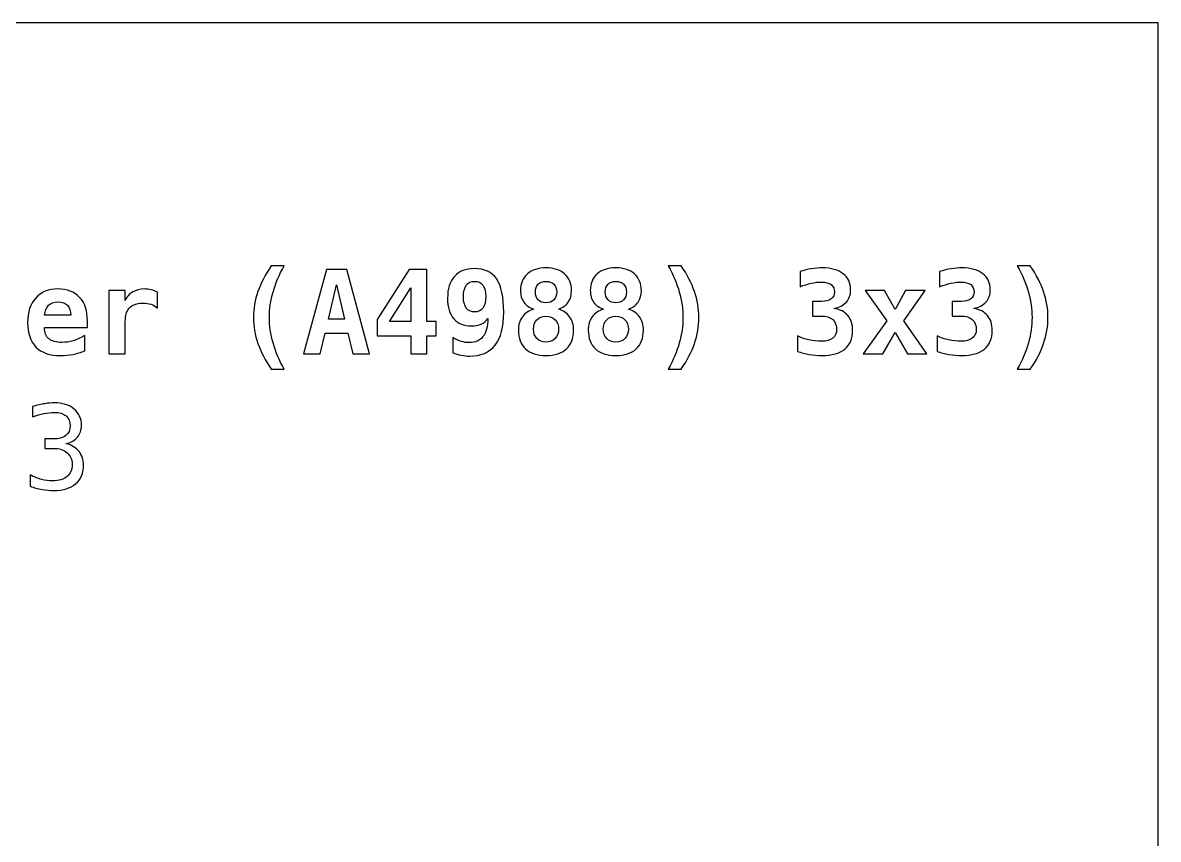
# Model space of a CAD drawing. Header units: centimetres. Extents: x -7.5 to 7.5, y -7.5 to 7.5.
# Drawn here: x 1.93 to 7.5, y 3.49 to 7.5 of the extents above; entities that cross this region are included whole.
import ezdxf

# ---------------------------------------------------------------- set-up
doc = ezdxf.new("R2010")
doc.units = ezdxf.units.CM
doc.header["$MEASUREMENT"] = 0
doc.layers.add('Layer 1', color=7, linetype='Continuous')

msp = doc.modelspace()

# ---------------------------------------------------------------- linework, layer by layer
at = {"layer": 'Layer 1', "color": 7}
msp.add_lwpolyline([(-7.5, -7.5), (7.5, -7.5), (7.5, 7.5), (-7.5, 7.5), (-7.5, -7.5)], close=True, dxfattribs=at)
at = {"layer": 'Layer 1'}
for points, knots in [([(3.21, 6.3063), (3.18552, 6.2619), (3.16741, 6.21893), (3.15555, 6.17738), (3.15555, 6.17738), (3.14369, 6.13583), (3.13771, 6.09428), (3.13771, 6.05263), (3.13771, 6.05263), (3.13771, 6.01146), (3.14369, 5.96991), (3.15555, 5.92807), (3.15555, 5.92807), (3.16741, 5.88624), (3.18552, 5.84307), (3.21, 5.79849), (3.21, 5.79849), (3.21, 5.79849), (3.14663, 5.79849), (3.14663, 5.79849), (3.14663, 5.79849), (3.11713, 5.84137), (3.09531, 5.88368), (3.08108, 5.92532), (3.08108, 5.92532), (3.06675, 5.96697), (3.05964, 6.00947), (3.05964, 6.05263), (3.05964, 6.05263), (3.05964, 6.0957), (3.06685, 6.1382), (3.08117, 6.18003), (3.08117, 6.18003), (3.0955, 6.22187), (3.11732, 6.26399), (3.14663, 6.3063), (3.14663, 6.3063), (3.14663, 6.3063), (3.21, 6.3063), (3.21, 6.3063)], [0, 0, 0, 0, 0.1, 0.1, 0.1, 0.1, 0.2, 0.2, 0.2, 0.2, 0.3, 0.3, 0.3, 0.3, 0.4, 0.4, 0.4, 0.4, 0.5, 0.5, 0.5, 0.5, 0.6, 0.6, 0.6, 0.6, 0.7, 0.7, 0.7, 0.7, 0.8, 0.8, 0.8, 0.8, 0.9, 0.9, 0.9, 0.9, 1, 1, 1, 1]), ([(5.09495, 6.3063), (5.09495, 6.3063), (5.15832, 6.3063), (5.15832, 6.3063), (5.15832, 6.3063), (5.18764, 6.26399), (5.20945, 6.22187), (5.22378, 6.18003), (5.22378, 6.18003), (5.2381, 6.1382), (5.24531, 6.0957), (5.24531, 6.05263), (5.24531, 6.05263), (5.24531, 6.00947), (5.2382, 5.96697), (5.22387, 5.92532), (5.22387, 5.92532), (5.20964, 5.88368), (5.18783, 5.84137), (5.15832, 5.79849), (5.15832, 5.79849), (5.15832, 5.79849), (5.09495, 5.79849), (5.09495, 5.79849), (5.09495, 5.79849), (5.11943, 5.84307), (5.13755, 5.88624), (5.14941, 5.92807), (5.14941, 5.92807), (5.16126, 5.96991), (5.16724, 6.01146), (5.16724, 6.05263), (5.16724, 6.05263), (5.16724, 6.09428), (5.16126, 6.13583), (5.14941, 6.17738), (5.14941, 6.17738), (5.13755, 6.21893), (5.11943, 6.2619), (5.09495, 6.3063)], [0, 0, 0, 0, 0.1, 0.1, 0.1, 0.1, 0.2, 0.2, 0.2, 0.2, 0.3, 0.3, 0.3, 0.3, 0.4, 0.4, 0.4, 0.4, 0.5, 0.5, 0.5, 0.5, 0.6, 0.6, 0.6, 0.6, 0.7, 0.7, 0.7, 0.7, 0.8, 0.8, 0.8, 0.8, 0.9, 0.9, 0.9, 0.9, 1, 1, 1, 1]), ([(6.8082, 6.3063), (6.8082, 6.3063), (6.87157, 6.3063), (6.87157, 6.3063), (6.87157, 6.3063), (6.90089, 6.26399), (6.9227, 6.22187), (6.93703, 6.18003), (6.93703, 6.18003), (6.95135, 6.1382), (6.95856, 6.0957), (6.95856, 6.05263), (6.95856, 6.05263), (6.95856, 6.00947), (6.95145, 5.96697), (6.93712, 5.92532), (6.93712, 5.92532), (6.92289, 5.88368), (6.90108, 5.84137), (6.87157, 5.79849), (6.87157, 5.79849), (6.87157, 5.79849), (6.8082, 5.79849), (6.8082, 5.79849), (6.8082, 5.79849), (6.83268, 5.84307), (6.8508, 5.88624), (6.86266, 5.92807), (6.86266, 5.92807), (6.87451, 5.96991), (6.88049, 6.01146), (6.88049, 6.05263), (6.88049, 6.05263), (6.88049, 6.09428), (6.87451, 6.13583), (6.86266, 6.17738), (6.86266, 6.17738), (6.8508, 6.21893), (6.83268, 6.2619), (6.8082, 6.3063)], [0, 0, 0, 0, 0.1, 0.1, 0.1, 0.1, 0.2, 0.2, 0.2, 0.2, 0.3, 0.3, 0.3, 0.3, 0.4, 0.4, 0.4, 0.4, 0.5, 0.5, 0.5, 0.5, 0.6, 0.6, 0.6, 0.6, 0.7, 0.7, 0.7, 0.7, 0.8, 0.8, 0.8, 0.8, 0.9, 0.9, 0.9, 0.9, 1, 1, 1, 1]), ([(3.41709, 6.28875), (3.41709, 6.28875), (3.51736, 6.28875), (3.51736, 6.28875), (3.51736, 6.28875), (3.51736, 6.28875), (3.6294, 5.87381), (3.6294, 5.87381), (3.6294, 5.87381), (3.6294, 5.87381), (3.54743, 5.87381), (3.54743, 5.87381), (3.54743, 5.87381), (3.54743, 5.87381), (3.52182, 5.97636), (3.52182, 5.97636), (3.52182, 5.97636), (3.52182, 5.97636), (3.41206, 5.97636), (3.41206, 5.97636), (3.41206, 5.97636), (3.41206, 5.97636), (3.38702, 5.87381), (3.38702, 5.87381), (3.38702, 5.87381), (3.38702, 5.87381), (3.30505, 5.87381), (3.30505, 5.87381), (3.30505, 5.87381), (3.30505, 5.87381), (3.41709, 6.28875), (3.41709, 6.28875)], [0, 0, 0, 0, 0.125, 0.125, 0.125, 0.125, 0.25, 0.25, 0.25, 0.25, 0.375, 0.375, 0.375, 0.375, 0.5, 0.5, 0.5, 0.5, 0.625, 0.625, 0.625, 0.625, 0.75, 0.75, 0.75, 0.75, 0.875, 0.875, 0.875, 0.875, 1, 1, 1, 1]), ([(3.82425, 6.28875), (3.82425, 6.28875), (3.9101, 6.28875), (3.9101, 6.28875), (3.9101, 6.28875), (3.9101, 6.28875), (3.9101, 6.03366), (3.9101, 6.03366), (3.9101, 6.03366), (3.9101, 6.03366), (3.95563, 6.03366), (3.95563, 6.03366), (3.95563, 6.03366), (3.95563, 6.03366), (3.95563, 5.96336), (3.95563, 5.96336), (3.95563, 5.96336), (3.95563, 5.96336), (3.9101, 5.96336), (3.9101, 5.96336), (3.9101, 5.96336), (3.9101, 5.96336), (3.9101, 5.87381), (3.9101, 5.87381), (3.9101, 5.87381), (3.9101, 5.87381), (3.83146, 5.87381), (3.83146, 5.87381), (3.83146, 5.87381), (3.83146, 5.87381), (3.83146, 5.96336), (3.83146, 5.96336), (3.83146, 5.96336), (3.83146, 5.96336), (3.66686, 5.96336), (3.66686, 5.96336), (3.66686, 5.96336), (3.66686, 5.96336), (3.66686, 6.04286), (3.66686, 6.04286), (3.66686, 6.04286), (3.66686, 6.04286), (3.82425, 6.28875), (3.82425, 6.28875)], [0, 0, 0, 0, 0.0909091, 0.0909091, 0.0909091, 0.0909091, 0.1818182, 0.1818182, 0.1818182, 0.1818182, 0.2727273, 0.2727273, 0.2727273, 0.2727273, 0.3636364, 0.3636364, 0.3636364, 0.3636364, 0.4545455, 0.4545455, 0.4545455, 0.4545455, 0.5454545, 0.5454545, 0.5454545, 0.5454545, 0.6363636, 0.6363636, 0.6363636, 0.6363636, 0.7272727, 0.7272727, 0.7272727, 0.7272727, 0.8181818, 0.8181818, 0.8181818, 0.8181818, 0.9090909, 0.9090909, 0.9090909, 0.9090909, 1, 1, 1, 1]), ([(4.03759, 5.87941), (4.03759, 5.87941), (4.03759, 5.95416), (4.03759, 5.95416), (4.03759, 5.95416), (4.0522, 5.94562), (4.06624, 5.93936), (4.07971, 5.93528), (4.07971, 5.93528), (4.09309, 5.9312), (4.10599, 5.92912), (4.11842, 5.92912), (4.11842, 5.92912), (4.14783, 5.92912), (4.17031, 5.93898), (4.18577, 5.95871), (4.18577, 5.95871), (4.20124, 5.97845), (4.2094, 6.00795), (4.21034, 6.04722), (4.21034, 6.04722), (4.20162, 6.03518), (4.19052, 6.02616), (4.17705, 6.02009), (4.17705, 6.02009), (4.16348, 6.01412), (4.14745, 6.01108), (4.12895, 6.01108), (4.12895, 6.01108), (4.09167, 6.01108), (4.06292, 6.02294), (4.04253, 6.04656), (4.04253, 6.04656), (4.02213, 6.07018), (4.01198, 6.10367), (4.01198, 6.14702), (4.01198, 6.14702), (4.01198, 6.19332), (4.02336, 6.22917), (4.04613, 6.2546), (4.04613, 6.2546), (4.06899, 6.27993), (4.10115, 6.29264), (4.14289, 6.29264), (4.14289, 6.29264), (4.19346, 6.29264), (4.23017, 6.27575), (4.25303, 6.24189), (4.25303, 6.24189), (4.2759, 6.20811), (4.28737, 6.15347), (4.28737, 6.07805), (4.28737, 6.07805), (4.28737, 6.00643), (4.27343, 5.95264), (4.24544, 5.91678), (4.24544, 5.91678), (4.21746, 5.88092), (4.17553, 5.863), (4.11956, 5.863), (4.11956, 5.863), (4.10656, 5.863), (4.09319, 5.86442), (4.07943, 5.86717), (4.07943, 5.86717), (4.06558, 5.86992), (4.05163, 5.874), (4.03759, 5.87941)], [0, 0, 0, 0, 0.0588235, 0.0588235, 0.0588235, 0.0588235, 0.1176471, 0.1176471, 0.1176471, 0.1176471, 0.1764706, 0.1764706, 0.1764706, 0.1764706, 0.2352941, 0.2352941, 0.2352941, 0.2352941, 0.2941176, 0.2941176, 0.2941176, 0.2941176, 0.3529412, 0.3529412, 0.3529412, 0.3529412, 0.4117647, 0.4117647, 0.4117647, 0.4117647, 0.4705882, 0.4705882, 0.4705882, 0.4705882, 0.5294118, 0.5294118, 0.5294118, 0.5294118, 0.5882353, 0.5882353, 0.5882353, 0.5882353, 0.6470588, 0.6470588, 0.6470588, 0.6470588, 0.7058824, 0.7058824, 0.7058824, 0.7058824, 0.7647059, 0.7647059, 0.7647059, 0.7647059, 0.8235294, 0.8235294, 0.8235294, 0.8235294, 0.8823529, 0.8823529, 0.8823529, 0.8823529, 0.9411765, 0.9411765, 0.9411765, 0.9411765, 1, 1, 1, 1]), ([(4.43413, 6.09371), (4.41316, 6.10092), (4.39723, 6.1123), (4.38632, 6.12776), (4.38632, 6.12776), (4.37541, 6.14323), (4.3699, 6.1621), (4.3699, 6.18459), (4.3699, 6.18459), (4.3699, 6.21902), (4.3811, 6.24625), (4.40358, 6.26627), (4.40358, 6.26627), (4.42597, 6.28628), (4.45642, 6.29624), (4.49503, 6.29624), (4.49503, 6.29624), (4.53374, 6.29624), (4.56428, 6.28628), (4.58667, 6.26627), (4.58667, 6.26627), (4.60915, 6.24625), (4.62035, 6.21902), (4.62035, 6.18459), (4.62035, 6.18459), (4.62035, 6.16229), (4.61494, 6.14351), (4.60422, 6.12805), (4.60422, 6.12805), (4.5935, 6.11259), (4.57785, 6.10111), (4.55726, 6.09371), (4.55726, 6.09371), (4.58022, 6.08669), (4.59815, 6.07407), (4.61115, 6.05586), (4.61115, 6.05586), (4.62414, 6.03774), (4.63059, 6.01592), (4.63059, 5.99059), (4.63059, 5.99059), (4.63059, 5.95075), (4.61883, 5.91991), (4.5953, 5.89829), (4.5953, 5.89829), (4.57178, 5.87656), (4.53829, 5.86575), (4.49503, 5.86575), (4.49503, 5.86575), (4.45187, 5.86575), (4.41848, 5.87656), (4.39495, 5.89829), (4.39495, 5.89829), (4.37142, 5.91991), (4.35966, 5.95075), (4.35966, 5.99059), (4.35966, 5.99059), (4.35966, 6.01611), (4.3662, 6.03802), (4.37939, 6.05614), (4.37939, 6.05614), (4.39258, 6.07435), (4.41079, 6.08688), (4.43413, 6.09371)], [0, 0, 0, 0, 0.0625, 0.0625, 0.0625, 0.0625, 0.125, 0.125, 0.125, 0.125, 0.1875, 0.1875, 0.1875, 0.1875, 0.25, 0.25, 0.25, 0.25, 0.3125, 0.3125, 0.3125, 0.3125, 0.375, 0.375, 0.375, 0.375, 0.4375, 0.4375, 0.4375, 0.4375, 0.5, 0.5, 0.5, 0.5, 0.5625, 0.5625, 0.5625, 0.5625, 0.625, 0.625, 0.625, 0.625, 0.6875, 0.6875, 0.6875, 0.6875, 0.75, 0.75, 0.75, 0.75, 0.8125, 0.8125, 0.8125, 0.8125, 0.875, 0.875, 0.875, 0.875, 0.9375, 0.9375, 0.9375, 0.9375, 1, 1, 1, 1]), ([(4.77678, 6.09371), (4.75581, 6.10092), (4.73988, 6.1123), (4.72897, 6.12776), (4.72897, 6.12776), (4.71806, 6.14323), (4.71255, 6.1621), (4.71255, 6.18459), (4.71255, 6.18459), (4.71255, 6.21902), (4.72375, 6.24625), (4.74623, 6.26627), (4.74623, 6.26627), (4.76862, 6.28628), (4.79907, 6.29624), (4.83768, 6.29624), (4.83768, 6.29624), (4.87639, 6.29624), (4.90693, 6.28628), (4.92932, 6.26627), (4.92932, 6.26627), (4.9518, 6.24625), (4.963, 6.21902), (4.963, 6.18459), (4.963, 6.18459), (4.963, 6.16229), (4.95759, 6.14351), (4.94687, 6.12805), (4.94687, 6.12805), (4.93615, 6.11259), (4.9205, 6.10111), (4.89991, 6.09371), (4.89991, 6.09371), (4.92287, 6.08669), (4.9408, 6.07407), (4.9538, 6.05586), (4.9538, 6.05586), (4.96679, 6.03774), (4.97324, 6.01592), (4.97324, 5.99059), (4.97324, 5.99059), (4.97324, 5.95075), (4.96148, 5.91991), (4.93795, 5.89829), (4.93795, 5.89829), (4.91443, 5.87656), (4.88094, 5.86575), (4.83768, 5.86575), (4.83768, 5.86575), (4.79452, 5.86575), (4.76113, 5.87656), (4.7376, 5.89829), (4.7376, 5.89829), (4.71407, 5.91991), (4.70231, 5.95075), (4.70231, 5.99059), (4.70231, 5.99059), (4.70231, 6.01611), (4.70885, 6.03802), (4.72204, 6.05614), (4.72204, 6.05614), (4.73523, 6.07435), (4.75344, 6.08688), (4.77678, 6.09371)], [0, 0, 0, 0, 0.0625, 0.0625, 0.0625, 0.0625, 0.125, 0.125, 0.125, 0.125, 0.1875, 0.1875, 0.1875, 0.1875, 0.25, 0.25, 0.25, 0.25, 0.3125, 0.3125, 0.3125, 0.3125, 0.375, 0.375, 0.375, 0.375, 0.4375, 0.4375, 0.4375, 0.4375, 0.5, 0.5, 0.5, 0.5, 0.5625, 0.5625, 0.5625, 0.5625, 0.625, 0.625, 0.625, 0.625, 0.6875, 0.6875, 0.6875, 0.6875, 0.75, 0.75, 0.75, 0.75, 0.8125, 0.8125, 0.8125, 0.8125, 0.875, 0.875, 0.875, 0.875, 0.9375, 0.9375, 0.9375, 0.9375, 1, 1, 1, 1]), ([(5.84694, 6.05946), (5.84694, 6.05946), (5.80302, 6.05946), (5.80302, 6.05946), (5.80302, 6.05946), (5.80302, 6.05946), (5.80302, 6.13175), (5.80302, 6.13175), (5.80302, 6.13175), (5.80302, 6.13175), (5.84694, 6.13175), (5.84694, 6.13175), (5.84694, 6.13175), (5.86724, 6.13175), (5.88309, 6.13573), (5.89428, 6.1438), (5.89428, 6.1438), (5.90547, 6.15186), (5.91107, 6.16324), (5.91107, 6.17785), (5.91107, 6.17785), (5.91107, 6.19322), (5.90547, 6.20527), (5.89428, 6.2139), (5.89428, 6.2139), (5.88309, 6.22253), (5.86724, 6.2268), (5.84694, 6.2268), (5.84694, 6.2268), (5.83139, 6.2268), (5.81469, 6.22481), (5.79695, 6.22092), (5.79695, 6.22092), (5.77911, 6.21703), (5.76071, 6.21134), (5.74164, 6.20394), (5.74164, 6.20394), (5.74164, 6.20394), (5.74164, 6.27841), (5.74164, 6.27841), (5.74164, 6.27841), (5.76071, 6.2842), (5.77949, 6.28856), (5.79799, 6.29169), (5.79799, 6.29169), (5.81659, 6.29473), (5.83433, 6.29624), (5.8514, 6.29624), (5.8514, 6.29624), (5.89513, 6.29624), (5.92919, 6.28666), (5.95357, 6.26759), (5.95357, 6.26759), (5.97805, 6.24853), (5.99028, 6.22225), (5.99028, 6.18867), (5.99028, 6.18867), (5.99028, 6.1641), (5.98326, 6.14389), (5.96913, 6.12824), (5.96913, 6.12824), (5.95509, 6.11259), (5.93498, 6.10234), (5.90889, 6.0976), (5.90889, 6.0976), (5.93849, 6.09238), (5.96116, 6.08052), (5.97672, 6.06212), (5.97672, 6.06212), (5.99228, 6.04371), (6.00006, 6.01943), (6.00006, 5.98945), (6.00006, 5.98945), (6.00006, 5.94923), (5.98715, 5.91859), (5.96144, 5.89743), (5.96144, 5.89743), (5.93564, 5.87628), (5.89826, 5.86575), (5.84912, 5.86575), (5.84912, 5.86575), (5.82825, 5.86575), (5.80767, 5.86755), (5.78737, 5.87106), (5.78737, 5.87106), (5.76707, 5.87457), (5.74762, 5.87969), (5.72912, 5.88633), (5.72912, 5.88633), (5.72912, 5.88633), (5.72912, 5.96251), (5.72912, 5.96251), (5.72912, 5.96251), (5.74658, 5.95378), (5.76536, 5.94714), (5.78557, 5.94259), (5.78557, 5.94259), (5.80568, 5.93803), (5.82693, 5.93576), (5.84912, 5.93576), (5.84912, 5.93576), (5.87142, 5.93576), (5.88897, 5.94088), (5.90196, 5.95122), (5.90196, 5.95122), (5.91496, 5.96147), (5.92141, 5.97532), (5.92141, 5.99277), (5.92141, 5.99277), (5.92141, 6.01402), (5.91496, 6.03053), (5.90196, 6.0421), (5.90196, 6.0421), (5.88897, 6.05367), (5.87066, 6.05946), (5.84694, 6.05946)], [0, 0, 0, 0, 0.0344828, 0.0344828, 0.0344828, 0.0344828, 0.0689655, 0.0689655, 0.0689655, 0.0689655, 0.1034483, 0.1034483, 0.1034483, 0.1034483, 0.137931, 0.137931, 0.137931, 0.137931, 0.1724138, 0.1724138, 0.1724138, 0.1724138, 0.2068966, 0.2068966, 0.2068966, 0.2068966, 0.2413793, 0.2413793, 0.2413793, 0.2413793, 0.2758621, 0.2758621, 0.2758621, 0.2758621, 0.3103448, 0.3103448, 0.3103448, 0.3103448, 0.3448276, 0.3448276, 0.3448276, 0.3448276, 0.3793103, 0.3793103, 0.3793103, 0.3793103, 0.4137931, 0.4137931, 0.4137931, 0.4137931, 0.4482759, 0.4482759, 0.4482759, 0.4482759, 0.4827586, 0.4827586, 0.4827586, 0.4827586, 0.5172414, 0.5172414, 0.5172414, 0.5172414, 0.5517241, 0.5517241, 0.5517241, 0.5517241, 0.5862069, 0.5862069, 0.5862069, 0.5862069, 0.6206897, 0.6206897, 0.6206897, 0.6206897, 0.6551724, 0.6551724, 0.6551724, 0.6551724, 0.6896552, 0.6896552, 0.6896552, 0.6896552, 0.7241379, 0.7241379, 0.7241379, 0.7241379, 0.7586207, 0.7586207, 0.7586207, 0.7586207, 0.7931034, 0.7931034, 0.7931034, 0.7931034, 0.8275862, 0.8275862, 0.8275862, 0.8275862, 0.862069, 0.862069, 0.862069, 0.862069, 0.8965517, 0.8965517, 0.8965517, 0.8965517, 0.9310345, 0.9310345, 0.9310345, 0.9310345, 0.9655172, 0.9655172, 0.9655172, 0.9655172, 1, 1, 1, 1]), ([(6.53224, 6.05946), (6.53224, 6.05946), (6.48832, 6.05946), (6.48832, 6.05946), (6.48832, 6.05946), (6.48832, 6.05946), (6.48832, 6.13175), (6.48832, 6.13175), (6.48832, 6.13175), (6.48832, 6.13175), (6.53224, 6.13175), (6.53224, 6.13175), (6.53224, 6.13175), (6.55254, 6.13175), (6.56839, 6.13573), (6.57958, 6.1438), (6.57958, 6.1438), (6.59077, 6.15186), (6.59637, 6.16324), (6.59637, 6.17785), (6.59637, 6.17785), (6.59637, 6.19322), (6.59077, 6.20527), (6.57958, 6.2139), (6.57958, 6.2139), (6.56839, 6.22253), (6.55254, 6.2268), (6.53224, 6.2268), (6.53224, 6.2268), (6.51669, 6.2268), (6.49999, 6.22481), (6.48225, 6.22092), (6.48225, 6.22092), (6.46441, 6.21703), (6.44601, 6.21134), (6.42694, 6.20394), (6.42694, 6.20394), (6.42694, 6.20394), (6.42694, 6.27841), (6.42694, 6.27841), (6.42694, 6.27841), (6.44601, 6.2842), (6.46479, 6.28856), (6.48329, 6.29169), (6.48329, 6.29169), (6.50189, 6.29473), (6.51963, 6.29624), (6.5367, 6.29624), (6.5367, 6.29624), (6.58043, 6.29624), (6.61449, 6.28666), (6.63887, 6.26759), (6.63887, 6.26759), (6.66335, 6.24853), (6.67558, 6.22225), (6.67558, 6.18867), (6.67558, 6.18867), (6.67558, 6.1641), (6.66856, 6.14389), (6.65443, 6.12824), (6.65443, 6.12824), (6.64039, 6.11259), (6.62028, 6.10234), (6.59419, 6.0976), (6.59419, 6.0976), (6.62379, 6.09238), (6.64646, 6.08052), (6.66202, 6.06212), (6.66202, 6.06212), (6.67758, 6.04371), (6.68536, 6.01943), (6.68536, 5.98945), (6.68536, 5.98945), (6.68536, 5.94923), (6.67245, 5.91859), (6.64674, 5.89743), (6.64674, 5.89743), (6.62094, 5.87628), (6.58356, 5.86575), (6.53442, 5.86575), (6.53442, 5.86575), (6.51355, 5.86575), (6.49297, 5.86755), (6.47267, 5.87106), (6.47267, 5.87106), (6.45237, 5.87457), (6.43292, 5.87969), (6.41442, 5.88633), (6.41442, 5.88633), (6.41442, 5.88633), (6.41442, 5.96251), (6.41442, 5.96251), (6.41442, 5.96251), (6.43188, 5.95378), (6.45066, 5.94714), (6.47087, 5.94259), (6.47087, 5.94259), (6.49098, 5.93803), (6.51223, 5.93576), (6.53442, 5.93576), (6.53442, 5.93576), (6.55672, 5.93576), (6.57427, 5.94088), (6.58726, 5.95122), (6.58726, 5.95122), (6.60026, 5.96147), (6.60671, 5.97532), (6.60671, 5.99277), (6.60671, 5.99277), (6.60671, 6.01402), (6.60026, 6.03053), (6.58726, 6.0421), (6.58726, 6.0421), (6.57427, 6.05367), (6.55596, 6.05946), (6.53224, 6.05946)], [0, 0, 0, 0, 0.0344828, 0.0344828, 0.0344828, 0.0344828, 0.0689655, 0.0689655, 0.0689655, 0.0689655, 0.1034483, 0.1034483, 0.1034483, 0.1034483, 0.137931, 0.137931, 0.137931, 0.137931, 0.1724138, 0.1724138, 0.1724138, 0.1724138, 0.2068966, 0.2068966, 0.2068966, 0.2068966, 0.2413793, 0.2413793, 0.2413793, 0.2413793, 0.2758621, 0.2758621, 0.2758621, 0.2758621, 0.3103448, 0.3103448, 0.3103448, 0.3103448, 0.3448276, 0.3448276, 0.3448276, 0.3448276, 0.3793103, 0.3793103, 0.3793103, 0.3793103, 0.4137931, 0.4137931, 0.4137931, 0.4137931, 0.4482759, 0.4482759, 0.4482759, 0.4482759, 0.4827586, 0.4827586, 0.4827586, 0.4827586, 0.5172414, 0.5172414, 0.5172414, 0.5172414, 0.5517241, 0.5517241, 0.5517241, 0.5517241, 0.5862069, 0.5862069, 0.5862069, 0.5862069, 0.6206897, 0.6206897, 0.6206897, 0.6206897, 0.6551724, 0.6551724, 0.6551724, 0.6551724, 0.6896552, 0.6896552, 0.6896552, 0.6896552, 0.7241379, 0.7241379, 0.7241379, 0.7241379, 0.7586207, 0.7586207, 0.7586207, 0.7586207, 0.7931034, 0.7931034, 0.7931034, 0.7931034, 0.8275862, 0.8275862, 0.8275862, 0.8275862, 0.862069, 0.862069, 0.862069, 0.862069, 0.8965517, 0.8965517, 0.8965517, 0.8965517, 0.9310345, 0.9310345, 0.9310345, 0.9310345, 0.9655172, 0.9655172, 0.9655172, 0.9655172, 1, 1, 1, 1]), ([(2.23157, 5.88908), (2.21269, 5.8813), (2.19343, 5.87552), (2.1738, 5.87163), (2.1738, 5.87163), (2.15416, 5.86774), (2.13338, 5.86575), (2.11147, 5.86575), (2.11147, 5.86575), (2.05948, 5.86575), (2.01964, 5.87969), (1.99213, 5.90758), (1.99213, 5.90758), (1.96462, 5.93547), (1.95086, 5.9756), (1.95086, 6.02806), (1.95086, 6.02806), (1.95086, 6.07881), (1.96414, 6.11894), (1.99061, 6.14835), (1.99061, 6.14835), (2.01708, 6.17785), (2.05322, 6.19256), (2.09904, 6.19256), (2.09904, 6.19256), (2.14515, 6.19256), (2.18101, 6.1789), (2.20643, 6.15157), (2.20643, 6.15157), (2.23195, 6.12425), (2.24466, 6.08574), (2.24466, 6.03612), (2.24466, 6.03612), (2.24466, 6.03612), (2.24466, 6.00302), (2.24466, 6.00302), (2.24466, 6.00302), (2.24466, 6.00302), (2.03368, 6.00302), (2.03368, 6.00302), (2.03368, 6.00302), (2.03387, 5.97854), (2.04108, 5.96033), (2.0554, 5.94828), (2.0554, 5.94828), (2.06963, 5.93623), (2.09098, 5.93025), (2.11925, 5.93025), (2.11925, 5.93025), (2.13803, 5.93025), (2.15644, 5.93291), (2.17456, 5.93832), (2.17456, 5.93832), (2.19277, 5.94363), (2.21174, 5.95217), (2.23157, 5.96384), (2.23157, 5.96384), (2.23157, 5.96384), (2.23157, 5.88908), (2.23157, 5.88908)], [0, 0, 0, 0, 0.0666667, 0.0666667, 0.0666667, 0.0666667, 0.1333333, 0.1333333, 0.1333333, 0.1333333, 0.2, 0.2, 0.2, 0.2, 0.2666667, 0.2666667, 0.2666667, 0.2666667, 0.3333333, 0.3333333, 0.3333333, 0.3333333, 0.4, 0.4, 0.4, 0.4, 0.4666667, 0.4666667, 0.4666667, 0.4666667, 0.5333333, 0.5333333, 0.5333333, 0.5333333, 0.6, 0.6, 0.6, 0.6, 0.6666667, 0.6666667, 0.6666667, 0.6666667, 0.7333333, 0.7333333, 0.7333333, 0.7333333, 0.8, 0.8, 0.8, 0.8, 0.8666667, 0.8666667, 0.8666667, 0.8666667, 0.9333333, 0.9333333, 0.9333333, 0.9333333, 1, 1, 1, 1]), ([(2.58788, 6.09921), (2.57896, 6.10737), (2.56853, 6.11344), (2.55657, 6.11752), (2.55657, 6.11752), (2.54462, 6.1216), (2.53153, 6.12359), (2.51721, 6.12359), (2.51721, 6.12359), (2.50003, 6.12359), (2.48495, 6.12055), (2.47205, 6.11458), (2.47205, 6.11458), (2.45915, 6.10851), (2.44919, 6.09978), (2.44217, 6.0883), (2.44217, 6.0883), (2.43771, 6.08128), (2.43458, 6.07274), (2.43287, 6.06278), (2.43287, 6.06278), (2.43107, 6.05273), (2.43021, 6.03755), (2.43021, 6.01725), (2.43021, 6.01725), (2.43021, 6.01725), (2.43021, 5.87381), (2.43021, 5.87381), (2.43021, 5.87381), (2.43021, 5.87381), (2.34882, 5.87381), (2.34882, 5.87381), (2.34882, 5.87381), (2.34882, 5.87381), (2.34882, 6.18506), (2.34882, 6.18506), (2.34882, 6.18506), (2.34882, 6.18506), (2.43021, 6.18506), (2.43021, 6.18506), (2.43021, 6.18506), (2.43021, 6.18506), (2.43021, 6.13668), (2.43021, 6.13668), (2.43021, 6.13668), (2.43818, 6.15442), (2.45042, 6.16827), (2.46693, 6.17795), (2.46693, 6.17795), (2.48343, 6.18772), (2.50269, 6.19256), (2.52479, 6.19256), (2.52479, 6.19256), (2.53589, 6.19256), (2.5468, 6.19123), (2.55743, 6.18857), (2.55743, 6.18857), (2.56805, 6.18582), (2.5782, 6.18193), (2.58788, 6.17671), (2.58788, 6.17671), (2.58788, 6.17671), (2.58788, 6.09921), (2.58788, 6.09921)], [0, 0, 0, 0, 0.0625, 0.0625, 0.0625, 0.0625, 0.125, 0.125, 0.125, 0.125, 0.1875, 0.1875, 0.1875, 0.1875, 0.25, 0.25, 0.25, 0.25, 0.3125, 0.3125, 0.3125, 0.3125, 0.375, 0.375, 0.375, 0.375, 0.4375, 0.4375, 0.4375, 0.4375, 0.5, 0.5, 0.5, 0.5, 0.5625, 0.5625, 0.5625, 0.5625, 0.625, 0.625, 0.625, 0.625, 0.6875, 0.6875, 0.6875, 0.6875, 0.75, 0.75, 0.75, 0.75, 0.8125, 0.8125, 0.8125, 0.8125, 0.875, 0.875, 0.875, 0.875, 0.9375, 0.9375, 0.9375, 0.9375, 1, 1, 1, 1]), ([(3.46708, 6.21371), (3.46708, 6.21371), (3.42847, 6.0439), (3.42847, 6.0439), (3.42847, 6.0439), (3.42847, 6.0439), (3.50598, 6.0439), (3.50598, 6.0439), (3.50598, 6.0439), (3.50598, 6.0439), (3.46708, 6.21371), (3.46708, 6.21371)], [0, 0, 0, 0, 0.3333333, 0.3333333, 0.3333333, 0.3333333, 0.6666667, 0.6666667, 0.6666667, 0.6666667, 1, 1, 1, 1]), ([(3.83146, 6.19758), (3.83146, 6.19758), (3.72663, 6.03366), (3.72663, 6.03366), (3.72663, 6.03366), (3.72663, 6.03366), (3.83146, 6.03366), (3.83146, 6.03366), (3.83146, 6.03366), (3.83146, 6.03366), (3.83146, 6.19758), (3.83146, 6.19758)], [0, 0, 0, 0, 0.3333333, 0.3333333, 0.3333333, 0.3333333, 0.6666667, 0.6666667, 0.6666667, 0.6666667, 1, 1, 1, 1]), ([(4.14508, 6.07976), (4.16263, 6.07976), (4.1761, 6.08621), (4.18549, 6.09911), (4.18549, 6.09911), (4.19488, 6.11192), (4.19953, 6.13061), (4.19953, 6.15508), (4.19953, 6.15508), (4.19953, 6.17937), (4.19488, 6.19796), (4.18549, 6.21077), (4.18549, 6.21077), (4.1761, 6.22367), (4.16263, 6.23012), (4.14508, 6.23012), (4.14508, 6.23012), (4.12724, 6.23012), (4.11358, 6.22367), (4.1041, 6.21077), (4.1041, 6.21077), (4.09451, 6.19796), (4.08977, 6.17937), (4.08977, 6.15508), (4.08977, 6.15508), (4.08977, 6.1308), (4.09451, 6.11221), (4.1041, 6.09921), (4.1041, 6.09921), (4.11358, 6.08621), (4.12724, 6.07976), (4.14508, 6.07976)], [0, 0, 0, 0, 0.125, 0.125, 0.125, 0.125, 0.25, 0.25, 0.25, 0.25, 0.375, 0.375, 0.375, 0.375, 0.5, 0.5, 0.5, 0.5, 0.625, 0.625, 0.625, 0.625, 0.75, 0.75, 0.75, 0.75, 0.875, 0.875, 0.875, 0.875, 1, 1, 1, 1]), ([(4.44276, 6.17785), (4.44276, 6.16163), (4.44741, 6.14863), (4.4568, 6.13915), (4.4568, 6.13915), (4.4661, 6.12957), (4.4789, 6.12482), (4.49503, 6.12482), (4.49503, 6.12482), (4.51125, 6.12482), (4.52415, 6.12957), (4.53345, 6.13915), (4.53345, 6.13915), (4.54284, 6.14863), (4.54749, 6.16163), (4.54749, 6.17785), (4.54749, 6.17785), (4.54749, 6.19398), (4.54284, 6.20669), (4.53345, 6.21608), (4.53345, 6.21608), (4.52415, 6.22547), (4.51125, 6.23012), (4.49503, 6.23012), (4.49503, 6.23012), (4.47909, 6.23012), (4.46638, 6.22538), (4.4569, 6.21599), (4.4569, 6.21599), (4.4475, 6.2065), (4.44276, 6.19379), (4.44276, 6.17785)], [0, 0, 0, 0, 0.125, 0.125, 0.125, 0.125, 0.25, 0.25, 0.25, 0.25, 0.375, 0.375, 0.375, 0.375, 0.5, 0.5, 0.5, 0.5, 0.625, 0.625, 0.625, 0.625, 0.75, 0.75, 0.75, 0.75, 0.875, 0.875, 0.875, 0.875, 1, 1, 1, 1]), ([(4.78541, 6.17785), (4.78541, 6.16163), (4.79006, 6.14863), (4.79945, 6.13915), (4.79945, 6.13915), (4.80875, 6.12957), (4.82155, 6.12482), (4.83768, 6.12482), (4.83768, 6.12482), (4.8539, 6.12482), (4.8668, 6.12957), (4.8761, 6.13915), (4.8761, 6.13915), (4.88549, 6.14863), (4.89014, 6.16163), (4.89014, 6.17785), (4.89014, 6.17785), (4.89014, 6.19398), (4.88549, 6.20669), (4.8761, 6.21608), (4.8761, 6.21608), (4.8668, 6.22547), (4.8539, 6.23012), (4.83768, 6.23012), (4.83768, 6.23012), (4.82174, 6.23012), (4.80903, 6.22538), (4.79955, 6.21599), (4.79955, 6.21599), (4.79015, 6.2065), (4.78541, 6.19379), (4.78541, 6.17785)], [0, 0, 0, 0, 0.125, 0.125, 0.125, 0.125, 0.25, 0.25, 0.25, 0.25, 0.375, 0.375, 0.375, 0.375, 0.5, 0.5, 0.5, 0.5, 0.625, 0.625, 0.625, 0.625, 0.75, 0.75, 0.75, 0.75, 0.875, 0.875, 0.875, 0.875, 1, 1, 1, 1]), ([(6.35523, 6.18506), (6.35523, 6.18506), (6.2505, 6.03612), (6.2505, 6.03612), (6.2505, 6.03612), (6.2505, 6.03612), (6.36443, 5.87381), (6.36443, 5.87381), (6.36443, 5.87381), (6.36443, 5.87381), (6.26937, 5.87381), (6.26937, 5.87381), (6.26937, 5.87381), (6.26937, 5.87381), (6.20828, 5.97854), (6.20828, 5.97854), (6.20828, 5.97854), (6.20828, 5.97854), (6.14738, 5.87381), (6.14738, 5.87381), (6.14738, 5.87381), (6.14738, 5.87381), (6.05232, 5.87381), (6.05232, 5.87381), (6.05232, 5.87381), (6.05232, 5.87381), (6.16739, 6.03612), (6.16739, 6.03612), (6.16739, 6.03612), (6.16739, 6.03612), (6.06153, 6.18506), (6.06153, 6.18506), (6.06153, 6.18506), (6.06153, 6.18506), (6.15658, 6.18506), (6.15658, 6.18506), (6.15658, 6.18506), (6.15658, 6.18506), (6.20828, 6.09228), (6.20828, 6.09228), (6.20828, 6.09228), (6.20828, 6.09228), (6.26017, 6.18506), (6.26017, 6.18506), (6.26017, 6.18506), (6.26017, 6.18506), (6.35523, 6.18506), (6.35523, 6.18506)], [0, 0, 0, 0, 0.0833333, 0.0833333, 0.0833333, 0.0833333, 0.1666667, 0.1666667, 0.1666667, 0.1666667, 0.25, 0.25, 0.25, 0.25, 0.3333333, 0.3333333, 0.3333333, 0.3333333, 0.4166667, 0.4166667, 0.4166667, 0.4166667, 0.5, 0.5, 0.5, 0.5, 0.5833333, 0.5833333, 0.5833333, 0.5833333, 0.6666667, 0.6666667, 0.6666667, 0.6666667, 0.75, 0.75, 0.75, 0.75, 0.8333333, 0.8333333, 0.8333333, 0.8333333, 0.9166667, 0.9166667, 0.9166667, 0.9166667, 1, 1, 1, 1]), ([(2.1627, 6.0642), (2.16232, 6.08564), (2.15682, 6.10196), (2.14619, 6.11296), (2.14619, 6.11296), (2.13547, 6.12397), (2.11982, 6.12947), (2.09904, 6.12947), (2.09904, 6.12947), (2.08035, 6.12947), (2.06537, 6.12378), (2.05427, 6.1124), (2.05427, 6.1124), (2.04317, 6.10101), (2.03653, 6.08488), (2.03453, 6.06392), (2.03453, 6.06392), (2.03453, 6.06392), (2.1627, 6.0642), (2.1627, 6.0642)], [0, 0, 0, 0, 0.2, 0.2, 0.2, 0.2, 0.4, 0.4, 0.4, 0.4, 0.6, 0.6, 0.6, 0.6, 0.8, 0.8, 0.8, 0.8, 1, 1, 1, 1]), ([(4.49503, 6.05899), (4.47663, 6.05899), (4.46183, 6.0532), (4.45054, 6.04163), (4.45054, 6.04163), (4.43925, 6.03005), (4.43356, 6.01468), (4.43356, 5.99552), (4.43356, 5.99552), (4.43356, 5.97645), (4.43925, 5.96109), (4.45054, 5.94942), (4.45054, 5.94942), (4.46183, 5.93775), (4.47663, 5.93187), (4.49503, 5.93187), (4.49503, 5.93187), (4.51334, 5.93187), (4.52823, 5.93784), (4.53962, 5.9497), (4.53962, 5.9497), (4.551, 5.96156), (4.55669, 5.97683), (4.55669, 5.99552), (4.55669, 5.99552), (4.55669, 6.01468), (4.551, 6.03005), (4.53971, 6.04163), (4.53971, 6.04163), (4.52842, 6.0532), (4.51353, 6.05899), (4.49503, 6.05899)], [0, 0, 0, 0, 0.125, 0.125, 0.125, 0.125, 0.25, 0.25, 0.25, 0.25, 0.375, 0.375, 0.375, 0.375, 0.5, 0.5, 0.5, 0.5, 0.625, 0.625, 0.625, 0.625, 0.75, 0.75, 0.75, 0.75, 0.875, 0.875, 0.875, 0.875, 1, 1, 1, 1]), ([(4.83768, 6.05899), (4.81928, 6.05899), (4.80448, 6.0532), (4.79319, 6.04163), (4.79319, 6.04163), (4.7819, 6.03005), (4.77621, 6.01468), (4.77621, 5.99552), (4.77621, 5.99552), (4.77621, 5.97645), (4.7819, 5.96109), (4.79319, 5.94942), (4.79319, 5.94942), (4.80448, 5.93775), (4.81928, 5.93187), (4.83768, 5.93187), (4.83768, 5.93187), (4.85599, 5.93187), (4.87088, 5.93784), (4.88227, 5.9497), (4.88227, 5.9497), (4.89365, 5.96156), (4.89934, 5.97683), (4.89934, 5.99552), (4.89934, 5.99552), (4.89934, 6.01468), (4.89365, 6.03005), (4.88236, 6.04163), (4.88236, 6.04163), (4.87107, 6.0532), (4.85618, 6.05899), (4.83768, 6.05899)], [0, 0, 0, 0, 0.125, 0.125, 0.125, 0.125, 0.25, 0.25, 0.25, 0.25, 0.375, 0.375, 0.375, 0.375, 0.5, 0.5, 0.5, 0.5, 0.625, 0.625, 0.625, 0.625, 0.75, 0.75, 0.75, 0.75, 0.875, 0.875, 0.875, 0.875, 1, 1, 1, 1]), ([(2.14088, 5.43336), (2.1681, 5.42615), (2.18897, 5.41325), (2.20339, 5.39484), (2.20339, 5.39484), (2.21791, 5.37644), (2.22512, 5.35339), (2.22512, 5.32578), (2.22512, 5.32578), (2.22512, 5.28765), (2.21231, 5.25767), (2.1866, 5.23585), (2.1866, 5.23585), (2.16099, 5.21413), (2.12542, 5.20322), (2.08007, 5.20322), (2.08007, 5.20322), (2.06091, 5.20322), (2.04146, 5.20502), (2.02163, 5.20853), (2.02163, 5.20853), (2.00181, 5.21204), (1.98236, 5.21716), (1.96329, 5.2238), (1.96329, 5.2238), (1.96329, 5.2238), (1.96329, 5.27968), (1.96329, 5.27968), (1.96329, 5.27968), (1.98217, 5.26981), (2.00086, 5.26251), (2.01917, 5.25767), (2.01917, 5.25767), (2.03748, 5.25283), (2.05578, 5.25046), (2.0739, 5.25046), (2.0739, 5.25046), (2.10464, 5.25046), (2.12826, 5.25738), (2.14477, 5.27133), (2.14477, 5.27133), (2.16127, 5.28518), (2.16953, 5.3052), (2.16953, 5.33138), (2.16953, 5.33138), (2.16953, 5.35547), (2.16127, 5.37454), (2.14477, 5.38877), (2.14477, 5.38877), (2.12826, 5.40291), (2.10597, 5.41002), (2.07779, 5.41002), (2.07779, 5.41002), (2.07779, 5.41002), (2.03501, 5.41002), (2.03501, 5.41002), (2.03501, 5.41002), (2.03501, 5.41002), (2.03501, 5.45613), (2.03501, 5.45613), (2.03501, 5.45613), (2.03501, 5.45613), (2.07779, 5.45613), (2.07779, 5.45613), (2.07779, 5.45613), (2.1035, 5.45613), (2.12361, 5.46182), (2.13813, 5.47311), (2.13813, 5.47311), (2.15255, 5.4844), (2.15976, 5.50014), (2.15976, 5.52035), (2.15976, 5.52035), (2.15976, 5.5416), (2.15302, 5.55801), (2.13964, 5.5694), (2.13964, 5.5694), (2.12617, 5.58078), (2.10701, 5.58647), (2.08225, 5.58647), (2.08225, 5.58647), (2.06575, 5.58647), (2.04867, 5.58457), (2.03112, 5.58087), (2.03112, 5.58087), (2.01347, 5.57717), (1.99507, 5.57158), (1.97581, 5.56418), (1.97581, 5.56418), (1.97581, 5.56418), (1.97581, 5.61588), (1.97581, 5.61588), (1.97581, 5.61588), (1.9982, 5.62186), (2.01822, 5.62631), (2.03567, 5.62926), (2.03567, 5.62926), (2.05322, 5.6322), (2.06869, 5.63371), (2.08225, 5.63371), (2.08225, 5.63371), (2.12266, 5.63371), (2.15492, 5.62356), (2.17911, 5.60326), (2.17911, 5.60326), (2.2033, 5.58296), (2.21535, 5.55611), (2.21535, 5.52253), (2.21535, 5.52253), (2.21535, 5.49976), (2.20899, 5.48079), (2.19628, 5.46561), (2.19628, 5.46561), (2.18366, 5.45043), (2.16516, 5.43962), (2.14088, 5.43336)], [0, 0, 0, 0, 0.0344828, 0.0344828, 0.0344828, 0.0344828, 0.0689655, 0.0689655, 0.0689655, 0.0689655, 0.1034483, 0.1034483, 0.1034483, 0.1034483, 0.137931, 0.137931, 0.137931, 0.137931, 0.1724138, 0.1724138, 0.1724138, 0.1724138, 0.2068966, 0.2068966, 0.2068966, 0.2068966, 0.2413793, 0.2413793, 0.2413793, 0.2413793, 0.2758621, 0.2758621, 0.2758621, 0.2758621, 0.3103448, 0.3103448, 0.3103448, 0.3103448, 0.3448276, 0.3448276, 0.3448276, 0.3448276, 0.3793103, 0.3793103, 0.3793103, 0.3793103, 0.4137931, 0.4137931, 0.4137931, 0.4137931, 0.4482759, 0.4482759, 0.4482759, 0.4482759, 0.4827586, 0.4827586, 0.4827586, 0.4827586, 0.5172414, 0.5172414, 0.5172414, 0.5172414, 0.5517241, 0.5517241, 0.5517241, 0.5517241, 0.5862069, 0.5862069, 0.5862069, 0.5862069, 0.6206897, 0.6206897, 0.6206897, 0.6206897, 0.6551724, 0.6551724, 0.6551724, 0.6551724, 0.6896552, 0.6896552, 0.6896552, 0.6896552, 0.7241379, 0.7241379, 0.7241379, 0.7241379, 0.7586207, 0.7586207, 0.7586207, 0.7586207, 0.7931034, 0.7931034, 0.7931034, 0.7931034, 0.8275862, 0.8275862, 0.8275862, 0.8275862, 0.862069, 0.862069, 0.862069, 0.862069, 0.8965517, 0.8965517, 0.8965517, 0.8965517, 0.9310345, 0.9310345, 0.9310345, 0.9310345, 0.9655172, 0.9655172, 0.9655172, 0.9655172, 1, 1, 1, 1])]:
    msp.add_open_spline(points, degree=3, knots=knots, dxfattribs=at)

doc.saveas('drawing.dxf')
